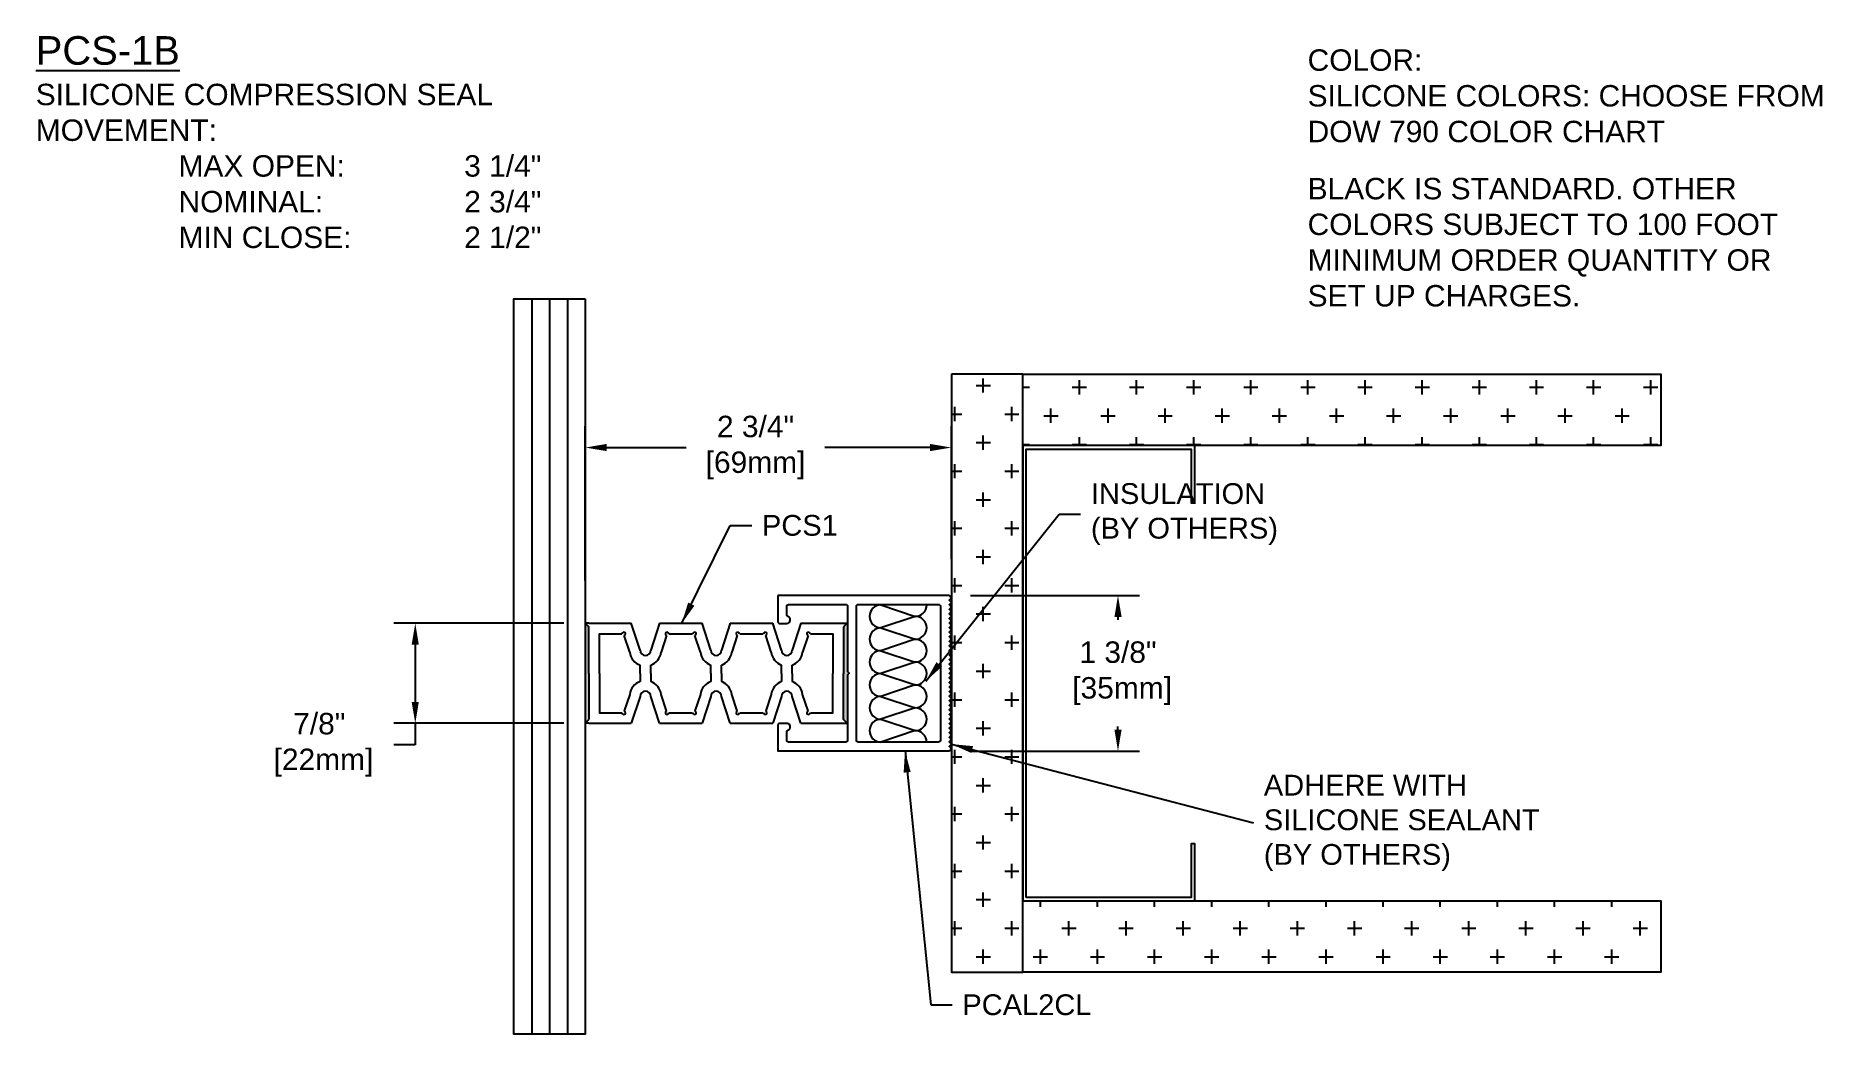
# Model space of a CAD drawing. Header units: inches. Extents: x 0.8 to 16.4, y 0.1 to 8.8.
import ezdxf

# ---------------------------------------------------------------- set-up
doc = ezdxf.new("R2010")
doc.units = ezdxf.units.IN
doc.header["$MEASUREMENT"] = 0
for name, color, linetype in [('BATT', 1, 'BATTING'), ('CONDITIONS', 1, 'Continuous'), ('DIMENSION', 3, 'Continuous'), ('Seal', 2, 'Continuous'), ('TEXT', 2, 'Continuous')]:
    doc.layers.add(name, color=color, linetype=linetype)
doc.styles.add('ARIAL', font='arial.ttf')
doc.linetypes.add('BATTING', pattern='A,0.0001,-0.1,[134,ltypeshp.shx,S=0.1,R=0,X=-0.1,Y=0],-0.2,[134,ltypeshp.shx,S=0.1,R=180,X=0.1,Y=0],-0.1', length=0.4001)
doc.dimstyles.new('Arial', dxfattribs={"dimtxt": 0.1875, "dimasz": 0.1875, "dimexe": 0.1875, "dimexo": 0.1875, "dimgap": 0.1875, "dimtad": 0, "dimtih": 1, "dimtoh": 1, "dimdec": 4, "dimzin": 3, "dimdsep": 46, "dimlunit": 4, "dimtxsty": 'ARIAL', "dimcen": 0.1875, "dimadec": 0, "dimazin": 0, "dimtfac": 1, "dimtdec": 4, "dimtofl": 0, "dimtmove": 0, "dimatfit": 3, "dimfxl": 0, "dimfrac": 2, "dimtolj": 1, "dimtzin": 0, "dimarcsym": 0})
pattern_1 = [(0, (-5.01983, -12.76892), (0.25, 0.25), [0.125, -0.375]), (90, (-4.95733, -12.83142), (-0.25, 0.25), [0.125, -0.375])]

# ---------------------------------------------------------------- blocks, each defined once
blk = doc.blocks.new('stud1')
at = {"layer": 'CONDITIONS'}
blk.add_lwpolyline([(1.475, 3.955), (1.475, 0.03), (0.03, 0.03), (0.03, 0.5), (0, 0.5), (0, 0), (1.505, 0), (1.505, 3.985), (0, 3.985), (0, 3.485), (0.03, 3.485), (0.03, 3.955)], close=True, dxfattribs=at)
blk = doc.blocks.new('4mstd1')
at = {"layer": 'CONDITIONS'}
blk.add_blockref('stud1', (0, 0), dxfattribs=at)
blk = doc.blocks.new('*D6')
at = {"layer": 'Defpoints', "color": 0}
for p in [(5.56, 5.188), (8.764, 4.025), (5.56, 3.838)]:
    blk.add_point(p, dxfattribs=at)
at = {"layer": 'DIMENSION', "color": 0, "lineweight": -2}
for p, q in [((5.56, 4.025), (5.56, 5.376)), ((8.764, 4.212), (8.764, 5.376)), ((5.747, 5.188), (6.443, 5.188)), ((8.577, 5.188), (7.657, 5.188))]:
    blk.add_line(p, q, dxfattribs=at)
at = {"layer": 'DIMENSION', "color": 0}
for points in [[(5.747, 5.22), (5.747, 5.157), (5.56, 5.188)], [(8.577, 5.22), (8.577, 5.157), (8.764, 5.188)]]:
    blk.add_solid(points, dxfattribs=at)
at = {"layer": 'DIMENSION', "color": 0, "insert": (7.05, 5.188), "char_height": 0.1875, "attachment_point": 5, "style": 'ARIAL'}
blk.add_mtext('\\A1;2 3/4"\\P[69mm]', dxfattribs=at)
blk = doc.blocks.new('*D7')
at = {"layer": 'Defpoints', "color": 0}
for p in [(5.56, 3.65), (4.072, 2.775), (5.56, 2.775)]:
    blk.add_point(p, dxfattribs=at)
at = {"layer": 'DIMENSION', "color": 0, "lineweight": -2}
for p, q in [((5.372, 3.65), (3.884, 3.65)), ((4.072, 3.462), (4.072, 2.962)), ((5.372, 2.775), (3.884, 2.775)), ((4.072, 2.775), (4.072, 2.587)), ((4.072, 2.587), (3.884, 2.587))]:
    blk.add_line(p, q, dxfattribs=at)
at = {"layer": 'DIMENSION', "color": 0}
for points in [[(4.04, 3.462), (4.103, 3.462), (4.072, 3.65)], [(4.04, 2.962), (4.103, 2.962), (4.072, 2.775)]]:
    blk.add_solid(points, dxfattribs=at)
at = {"layer": 'DIMENSION', "color": 0, "insert": (3.232, 2.587), "char_height": 0.1875, "attachment_point": 5, "style": 'ARIAL'}
blk.add_mtext('\\A1;7/8"\\P [22mm]', dxfattribs=at)
blk = doc.blocks.new('*D8')
at = {"layer": 'Defpoints', "color": 0}
for p in [(8.744, 3.892), (8.745, 2.532), (10.222, 2.532)]:
    blk.add_point(p, dxfattribs=at)
at = {"layer": 'DIMENSION', "color": 0, "lineweight": -2}
for p, q in [((8.932, 3.892), (10.41, 3.892)), ((10.222, 3.705), (10.222, 3.679)), ((10.222, 2.72), (10.222, 2.747)), ((8.932, 2.532), (10.41, 2.532))]:
    blk.add_line(p, q, dxfattribs=at)
at = {"layer": 'DIMENSION', "color": 0}
for points in [[(10.191, 3.705), (10.254, 3.705), (10.222, 3.892)], [(10.191, 2.72), (10.254, 2.72), (10.222, 2.532)]]:
    blk.add_solid(points, dxfattribs=at)
at = {"layer": 'DIMENSION', "color": 0, "insert": (10.222, 3.213), "char_height": 0.1875, "attachment_point": 5, "style": 'ARIAL'}
blk.add_mtext('\\A1;1 3/8"\\P [35mm]', dxfattribs=at)
blk = doc.blocks.new('PCS1')
at = {"layer": 'Seal'}
h = blk.add_hatch(color=256, dxfattribs=at)
h.dxf.hatch_style = 1
h.paths.add_polyline_path([(1.11, 0.234, -1), (1.204, 0.234), (1.282, 0), (1.657, 0), (1.735, 0.234, -1), (1.829, 0.234), (1.907, 0), (2.282, 0), (2.314, 0), (2.282, 0.032), (2.282, 0.437), (2.282, 0.843), (2.314, 0.875), (2.282, 0.875), (1.907, 0.875), (1.829, 0.641, -1), (1.735, 0.641), (1.657, 0.875), (1.282, 0.875), (1.204, 0.641, -1), (1.11, 0.641), (1.032, 0.875), (0.657, 0.875), (0.579, 0.641, -1), (0.485, 0.641), (0.407, 0.875), (0.032, 0.875), (0, 0.875), (0.032, 0.843), (0.032, 0.437), (0.032, 0.032), (0, 0), (0.032, 0), (0.407, 0), (0.485, 0.234, -1), (0.579, 0.234), (0.657, 0), (1.032, 0)])
h.paths.add_polyline_path([(0.671, 0.253, 0.281167), (0.579, 0.366), (0.579, 0.437), (0.579, 0.509, 0.281167), (0.671, 0.622), (0.719, 0.767, -1.953437), (0.74, 0.782), (0.949, 0.782, -1.953437), (0.97, 0.767), (1.018, 0.622, 0.281167), (1.11, 0.509), (1.11, 0.437), (1.11, 0.366, 0.281167), (1.018, 0.253), (0.97, 0.108, -1.953437), (0.949, 0.093), (0.74, 0.093, -1.953437), (0.719, 0.108)], flags=16)
h.paths.add_polyline_path([(0.485, 0.366, 0.281167), (0.393, 0.253), (0.345, 0.108, -1.953437), (0.324, 0.093), (0.125, 0.093), (0.125, 0.437), (0.125, 0.782), (0.324, 0.782, -1.953437), (0.345, 0.767), (0.393, 0.622, 0.281167), (0.485, 0.509), (0.485, 0.437)], flags=16)
h.paths.add_polyline_path([(1.204, 0.366), (1.204, 0.437), (1.204, 0.509, 0.281167), (1.296, 0.622), (1.344, 0.767, -1.953437), (1.365, 0.782), (1.574, 0.782, -1.953437), (1.595, 0.767), (1.643, 0.622, 0.281167), (1.735, 0.509), (1.735, 0.437), (1.735, 0.366, 0.281167), (1.643, 0.253), (1.595, 0.108, -1.953437), (1.574, 0.093), (1.365, 0.093, -1.953437), (1.344, 0.108), (1.296, 0.253, 0.281167)], flags=16)
h.paths.add_polyline_path([(1.829, 0.366), (1.829, 0.437), (1.829, 0.509, 0.281167), (1.921, 0.622), (1.969, 0.767, -1.953437), (1.99, 0.782), (2.189, 0.782), (2.189, 0.437), (2.189, 0.093), (1.99, 0.093, -1.953437), (1.969, 0.108), (1.921, 0.253, 0.281167)], flags=16)
for p, q in [((0.032, 0.875), (0, 0.875)), ((0, 0.875), (0.032, 0.843)), ((0.485, 0.641), (0.407, 0.875)), ((0.657, 0.875), (0.579, 0.641)), ((1.11, 0.641), (1.032, 0.875)), ((1.282, 0.875), (1.204, 0.641)), ((1.735, 0.641), (1.657, 0.875)), ((1.907, 0.875), (1.829, 0.641)), ((2.282, 0.875), (2.314, 0.875)), ((2.314, 0.875), (2.282, 0.843)), ((0.393, 0.622), (0.345, 0.767)), ((0.719, 0.767), (0.671, 0.622)), ((1.018, 0.622), (0.97, 0.767)), ((1.344, 0.767), (1.296, 0.622)), ((1.643, 0.622), (1.595, 0.767)), ((1.969, 0.767), (1.921, 0.622)), ((0.485, 0.437), (0.485, 0.509)), ((0.579, 0.437), (0.579, 0.509)), ((1.11, 0.437), (1.11, 0.509)), ((1.204, 0.437), (1.204, 0.509)), ((1.735, 0.437), (1.735, 0.509)), ((1.829, 0.437), (1.829, 0.509)), ((0.485, 0.437), (0.485, 0.366)), ((0.579, 0.437), (0.579, 0.366)), ((1.11, 0.437), (1.11, 0.366)), ((1.204, 0.437), (1.204, 0.366)), ((1.735, 0.437), (1.735, 0.366)), ((1.829, 0.437), (1.829, 0.366)), ((0.393, 0.253), (0.345, 0.108)), ((0.485, 0.234), (0.407, 0)), ((0.657, 0), (0.579, 0.234)), ((0.719, 0.108), (0.671, 0.253)), ((1.018, 0.253), (0.97, 0.108)), ((1.11, 0.234), (1.032, 0)), ((1.282, 0), (1.204, 0.234)), ((1.344, 0.108), (1.296, 0.253)), ((1.643, 0.253), (1.595, 0.108)), ((1.735, 0.234), (1.657, 0)), ((1.907, 0), (1.829, 0.234)), ((1.969, 0.108), (1.921, 0.253)), ((0, 0), (0.032, 0.032)), ((0.032, 0), (0, 0)), ((2.314, 0), (2.282, 0.032)), ((2.282, 0), (2.314, 0))]:
    blk.add_line(p, q, dxfattribs=at)
for points in [[(0.032, 0.875), (0.407, 0.875)], [(0.032, 0.437), (0.032, 0.843)], [(0.125, 0.437), (0.125, 0.782), (0.324, 0.782)], [(0.657, 0.875), (1.032, 0.875)], [(0.74, 0.782), (0.949, 0.782)], [(1.282, 0.875), (1.657, 0.875)], [(1.365, 0.782), (1.574, 0.782)], [(1.907, 0.875), (2.282, 0.875)], [(1.99, 0.782), (2.189, 0.782), (2.189, 0.437)], [(2.282, 0.843), (2.282, 0.437)], [(0.032, 0.437), (0.032, 0.032)], [(0.125, 0.437), (0.125, 0.093), (0.324, 0.093)], [(1.99, 0.093), (2.189, 0.093), (2.189, 0.437)], [(2.282, 0.032), (2.282, 0.437)], [(0.032, 0), (0.407, 0)], [(0.657, 0), (1.032, 0)], [(0.74, 0.093), (0.949, 0.093)], [(1.282, 0), (1.657, 0)], [(1.365, 0.093), (1.574, 0.093)], [(1.907, 0), (2.282, 0)]]:
    blk.add_lwpolyline(points, dxfattribs=at)
for centre, radius, start, end in [((0.34, 0.782), 0.0156, 288.4349, 180), ((0.724, 0.782), 0.0156, 0, 251.5651), ((0.965, 0.782), 0.0156, 288.4349, 180), ((1.349, 0.782), 0.0156, 0, 251.5651), ((1.59, 0.782), 0.0156, 288.4349, 180), ((1.974, 0.782), 0.0156, 0, 251.5651), ((0.532, 0.641), 0.047, 180, 0), ((1.157, 0.641), 0.047, 180, 0), ((1.782, 0.641), 0.047, 180, 0), ((0.532, 0.641), 0.14, 187.7843, 250.6011), ((0.532, 0.641), 0.14, 289.3989, 352.2157), ((1.157, 0.641), 0.14, 187.7843, 250.6011), ((1.157, 0.641), 0.14, 289.3989, 352.2157), ((1.782, 0.641), 0.14, 187.7843, 250.6011), ((1.782, 0.641), 0.14, 289.3989, 352.2157), ((0.532, 0.234), 0.14, 109.3989, 172.2157), ((0.532, 0.234), 0.14, 7.7843, 70.6011), ((1.157, 0.234), 0.14, 109.3989, 172.2157), ((1.157, 0.234), 0.14, 7.7843, 70.6011), ((1.782, 0.234), 0.14, 109.3989, 172.2157), ((1.782, 0.234), 0.14, 7.7843, 70.6011), ((0.532, 0.234), 0.047, 0, 180), ((1.157, 0.234), 0.047, 0, 180), ((1.782, 0.234), 0.047, 0, 180), ((0.34, 0.093), 0.0156, 180, 71.5651), ((0.724, 0.093), 0.0156, 108.4349, 0), ((0.965, 0.093), 0.0156, 180, 71.5651), ((1.349, 0.093), 0.0156, 108.4349, 0), ((1.59, 0.093), 0.0156, 180, 71.5651), ((1.974, 0.093), 0.0156, 108.4349, 0)]:
    blk.add_arc(centre, radius, start, end, dxfattribs=at)
blk = doc.blocks.new('BATT')
for p, q in [((-0.4, 1.2), (-0.1, 1.1)), ((-0.1, 1.1), (-0.4, 1)), ((-0.4, 1), (-0.1, 0.9)), ((-0.1, 0.9), (-0.4, 0.8)), ((-0.4, 0.8), (-0.1, 0.7)), ((-0.1, 0.7), (-0.4, 0.6)), ((-0.4, 0.6), (-0.1, 0.5)), ((-0.1, 0.5), (-0.4, 0.4)), ((-0.4, 0.4), (-0.1, 0.3)), ((-0.1, 0.3), (-0.4, 0.2)), ((-0.4, 0.2), (-0.1, 0.1)), ((-0.1, 0.1), (-0.4, 0))]:
    blk.add_line(p, q)
for points in [[(0, 1, 0.414214), (-0.1, 1.1)], [(0, 0.8, 0.414214), (-0.1, 0.9)], [(0, 0.6, 0.414214), (-0.1, 0.7)], [(0, 0.4, 0.414214), (-0.1, 0.5)], [(0, 0.2, 0.414214), (-0.1, 0.3)], [(0, 0, 0.414214), (-0.1, 0.1)]]:
    blk.add_lwpolyline(points, format="xyb")
for centre, start, end in [((-0.4, 1.1), 90, 270), ((-0.1, 1.2), 270, 0), ((-0.4, 0.9), 90, 270), ((-0.1, 1), 270, 0), ((-0.4, 0.7), 90, 270), ((-0.1, 0.8), 270, 0), ((-0.4, 0.5), 90, 270), ((-0.1, 0.6), 270, 0), ((-0.4, 0.3), 90, 270), ((-0.1, 0.4), 270, 0), ((-0.4, 0.1), 90, 270), ((-0.1, 0.2), 270, 0)]:
    blk.add_arc(centre, 0.1, start, end)
blk = doc.blocks.new('PCAL2')
for points in [[(1.36, 1.519), (1.132, 1.519, 0.414214), (1.117, 1.504), (1.117, 1.441, 0.847127), (1.178, 1.431, -0.320465), (1.192, 1.441), (1.192, 1.441), (1.267, 1.441, -0.413879), (1.282, 1.426), (1.282, 0.924, -0.414548), (1.267, 0.909), (0.695, 0.909), (0.68, 0.894), (0.665, 0.909), (0.093, 0.909, -0.414214), (0.078, 0.924), (0.078, 1.426, -0.414214), (0.093, 1.441), (0.167, 1.441, -0.320465), (0.182, 1.431, 0.847127), (0.242, 1.441), (0.242, 1.504, 0.414214), (0.227, 1.519), (0, 1.519), (0, 0.02, 0.198912), (0.001, 0.018), (0.018, 0.001, 0.414214), (0.022, 0.001), (0.038, 0.017, -0.414214), (0.042, 0.017), (0.058, 0.001, 0.414489), (0.062, 0.001), (0.078, 0.017, -0.414029), (0.082, 0.017), (0.098, 0.001, 0.414658), (0.102, 0.001), (0.118, 0.017, -0.414521), (0.122, 0.017), (0.138, 0.001, 0.414523), (0.142, 0.001), (0.158, 0.017, -0.41413), (0.162, 0.017), (0.178, 0.001, 0.414214), (0.182, 0.001), (0.198, 0.017, -0.414214), (0.202, 0.017), (0.218, 0.001, 0.414454), (0.222, 0.001), (0.238, 0.017, -0.414571), (0.242, 0.017), (0.258, 0.001, 0.414214), (0.262, 0.001), (0.278, 0.017, -0.4138), (0.282, 0.017), (0.298, 0.001, 0.414019), (0.302, 0.001), (0.318, 0.017, -0.414214), (0.322, 0.017), (0.338, 0.001, 0.414214), (0.342, 0.001), (0.358, 0.017, -0.41472), (0.362, 0.017), (0.378, 0.001, 0.414399), (0.382, 0.001), (0.398, 0.017, -0.414361), (0.402, 0.017), (0.418, 0.001, 0.414741), (0.422, 0.001), (0.438, 0.017, -0.414096), (0.442, 0.017), (0.458, 0.001, 0.414214), (0.462, 0.001), (0.478, 0.017, -0.414553), (0.482, 0.017), (0.498, 0.001, 0.413598), (0.502, 0.001), (0.518, 0.017, -0.414189), (0.522, 0.017), (0.538, 0.001, 0.414862), (0.542, 0.001), (0.558, 0.017, -0.413819), (0.562, 0.017), (0.578, 0.001, 0.414214), (0.582, 0.001), (0.598, 0.017, -0.414214), (0.602, 0.017), (0.618, 0.001, 0.414778), (0.622, 0.001), (0.638, 0.017, -0.414214), (0.642, 0.017), (0.658, 0.001, 0.414077), (0.662, 0.001), (0.678, 0.017, -0.414214), (0.682, 0.017), (0.698, 0.001, 0.413184), (0.702, 0.001), (0.718, 0.017, -0.412977), (0.722, 0.017), (0.738, 0.001, 0.414214), (0.742, 0.001), (0.758, 0.017, -0.413836), (0.762, 0.017), (0.778, 0.001, 0.414214), (0.782, 0.001), (0.798, 0.017, -0.414512), (0.802, 0.017), (0.818, 0.001, 0.414214), (0.822, 0.001), (0.838, 0.017, -0.415426), (0.842, 0.017), (0.858, 0.001, 0.415393), (0.862, 0.001), (0.878, 0.017, -0.414214), (0.882, 0.017), (0.898, 0.001, 0.414425), (0.902, 0.001), (0.918, 0.017, -0.414214), (0.922, 0.017), (0.938, 0.001, 0.413737), (0.942, 0.001), (0.958, 0.017, -0.414214), (0.962, 0.017), (0.978, 0.001, 0.412952), (0.982, 0.001), (0.998, 0.017, -0.413396), (1.002, 0.017), (1.018, 0.001, 0.414214), (1.022, 0.001), (1.038, 0.017, -0.414164), (1.042, 0.017), (1.058, 0.001, 0.414214), (1.062, 0.001), (1.078, 0.017, -0.414884), (1.082, 0.017), (1.098, 0.001, 0.415507), (1.102, 0.001), (1.118, 0.017, -0.41553), (1.122, 0.017), (1.138, 0.001, 0.414809), (1.142, 0.001), (1.158, 0.017, -0.414214), (1.162, 0.017), (1.178, 0.001, 0.414102), (1.182, 0.001), (1.198, 0.017, -0.414214), (1.202, 0.017), (1.218, 0.001, 0.413258), (1.222, 0.001), (1.238, 0.017, -0.412969), (1.242, 0.017), (1.258, 0.001, 0.415961), (1.262, 0.001), (1.278, 0.017, -0.414214), (1.282, 0.017), (1.298, 0.001, 0.412664), (1.302, 0.001), (1.318, 0.017, -0.414487), (1.322, 0.017), (1.338, 0.001, 0.415612), (1.342, 0.001), (1.359, 0.018, 0.200676), (1.36, 0.02), (1.36, 1.519)], [(1.267, 0.831, -0.414491), (1.282, 0.816), (1.282, 0.112, -0.414548), (1.267, 0.097), (0.093, 0.097, -0.414214), (0.078, 0.112), (0.078, 0.816, -0.413602), (0.093, 0.831), (1.267, 0.831, -0.414491)]]:
    blk.add_lwpolyline(points, format="xyb", close=True)

msp = doc.modelspace()

# ---------------------------------------------------------------- hatches: boundary and pattern name
at = {"layer": 'CONDITIONS'}
h = msp.add_hatch(dxfattribs=at)
h.set_pattern_fill('CROSS', color=256, style=0)
h.set_pattern_definition(pattern_1)
h.paths.add_polyline_path([(9.38935, 5.83035), (8.76435, 5.83035), (8.76435, 0.59565), (9.38935, 0.59565)])
h = msp.add_hatch(dxfattribs=at)
h.set_pattern_fill('CROSS', color=256, style=0)
h.set_pattern_definition([(0, (-12.67784, -37.78408), (0.25, 0.25), [0.125, -0.375]), (90, (-12.61534, -37.84658), (-0.25, 0.25), [0.125, -0.375])])
h.paths.add_polyline_path([(14.97437, 5.83035), (9.38935, 5.83035), (9.38935, 5.20535), (14.97437, 5.20535)])
h = msp.add_hatch(dxfattribs=at)
h.set_pattern_fill('CROSS', color=256, style=0)
h.set_pattern_definition(pattern_1)
h.paths.add_polyline_path([(14.97437, 1.22065), (9.38935, 1.22065), (9.38935, 0.59565), (14.97437, 0.59565)])
at = {"layer": 'Seal'}
h = msp.add_hatch(dxfattribs=at)
h.set_pattern_fill('AR-SAND', color=256, scale=0.01)
h.set_pattern_definition([(37.5, (4.138274, -54.579855), (-0.0006299336, 0.0192682377), [0, -0.0152, 0, -0.017, 0, -0.01625]), (7.5, (4.138274, -54.579855), (0.017697767, 0.028221461), [0, -0.0082, 0, -0.0137, 0, -0.00525]), (327.5, (4.125974, -54.579855), (0.0311414186, 5.65905e-05), [0, -0.005, 0, -0.018, 0, -0.0235]), (317.5, (4.125974, -54.579855), (0.030061266, 0.008776756), [0, -0.0025, 0, -0.0118, 0, -0.0135])])
h.paths.add_polyline_path([(5.59185, 3.61771), (5.55985, 3.64971), (5.55985, 2.77471), (5.59185, 2.80671), (5.59185, 3.21221)])
h = msp.add_hatch(dxfattribs=at)
h.set_pattern_fill('AR-SAND', color=256, scale=0.01)
h.set_pattern_definition([(37.5, (4.116945, -54.579855), (-0.0006299336, 0.0192682377), [0, -0.0152, 0, -0.017, 0, -0.01625]), (7.5, (4.116945, -54.579855), (0.017697767, 0.028221461), [0, -0.0082, 0, -0.0137, 0, -0.00525]), (327.5, (4.104645, -54.579855), (0.0311414186, 5.65905e-05), [0, -0.005, 0, -0.018, 0, -0.0235]), (317.5, (4.104645, -54.579855), (0.030061266, 0.008776756), [0, -0.0025, 0, -0.0118, 0, -0.0135])])
h.paths.add_polyline_path([(7.82052, 3.61771), (7.85252, 3.64971), (7.85252, 2.77471), (7.82052, 2.80671), (7.82052, 3.21221)])

# ---------------------------------------------------------------- linework, layer by layer
at = {"layer": 'CONDITIONS'}
for p, q in [((5.0911, 6.48867), (5.0911, 0.05287)), ((5.24735, 6.48867), (5.24735, 0.05287)), ((5.4036, 6.48867), (5.4036, 0.05287))]:
    msp.add_line(p, q, dxfattribs=at)
for points in [[(5.55985, 6.48867), (5.55985, 0.05287), (4.93485, 0.05287), (4.93485, 6.48867), (5.55985, 6.48867), (5.55985, 6.48867)], [(8.76435, 5.83035), (8.76435, 0.59565), (9.38935, 0.59565), (9.38935, 5.83035), (8.76435, 5.83035)], [(9.38935, 5.83035), (14.97437, 5.83035), (14.97437, 5.20535), (9.38935, 5.20535), (9.38935, 5.83035)], [(9.38935, 1.22065), (14.97437, 1.22065), (14.97437, 0.59565), (9.38935, 0.59565), (9.38935, 1.22065)]]:
    msp.add_lwpolyline(points, dxfattribs=at)

# ---------------------------------------------------------------- block references
at = {"rotation": 90}
msp.add_blockref('PCAL2', (8.76435, 2.53224), dxfattribs=at)
at = {"layer": 'BATT'}
msp.add_blockref('BATT', (8.5478, 2.61024), dxfattribs=at)
at = {"layer": 'CONDITIONS', "rotation": 180}
msp.add_blockref('4mstd1', (10.89401, 5.20535), dxfattribs=at)
at = {"layer": 'Seal', "xscale": 0.99}
msp.add_blockref('PCS1', (5.55985, 2.77471), dxfattribs=at)

# ---------------------------------------------------------------- texts
at = {"layer": 'TEXT', "insert": (0.75018, 8.78891), "char_height": 0.3125, "attachment_point": 1, "style": 'ARIAL'}
msp.add_mtext_dynamic_manual_height_columns('{\\H0.8x;\\LPCS-1B\\P\\H0.75x;\\lSILICONE COMPRESSION SEAL\\PMOVEMENT:\\P^IMAX OPEN: ^I3 1/4"\\P^INOMINAL: ^I2 3/4"\\P^IMIN CLOSE: ^I2 1/2"}', width=4.5321875, gutter_width=5, heights=[2.06575], dxfattribs=at)
at = {"layer": 'TEXT', "char_height": 0.1875, "attachment_point": 1, "style": 'ARIAL'}
for s, insert, width in [('COLOR:{\\L                             \\~\\P}SILICONE COLORS: CHOOSE FROM DOW 790 COLOR CHART', (11.88179, 8.67328), 5.1336949), ('BLACK IS STANDARD. OTHER COLORS SUBJECT TO 100 FOOT  MINIMUM ORDER QUANTITY OR SET UP CHARGES.', (11.88179, 7.54825), 4.2549099)]:
    msp.add_mtext(s, dxfattribs=dict(at, insert=insert, width=width))
at = {"layer": 'TEXT', "char_height": 0.181875, "attachment_point": 4, "style": 'ARIAL'}
for s, insert in [('INSULATION  \\P(BY OTHERS) ', (9.98531, 4.60645)), ('PCS1 ', (7.10613, 4.50591)), ('ADHERE WITH \\PSILICONE SEALANT\\P(BY OTHERS) ', (11.49864, 1.90268)), ('PCAL2CL', (8.86028, 0.31022))]:
    msp.add_mtext(s, dxfattribs=dict(at, insert=insert))

# ---------------------------------------------------------------- dimensions: what is measured, and where the dimension line sits
at = {"layer": 'DIMENSION'}
dim = msp.add_linear_dim(base=(5.55985, 5.18832), p1=(8.76435, 4.02471), p2=(5.55985, 3.838), text='2 3/4"\\P[69mm]', dimstyle='Arial', override={"dimpost": '\\X'}, dxfattribs=at)
dim.commit()
dim.dimension.update_dxf_attribs({"geometry": '*D6', "text_midpoint": (7.05018, 5.18832), "dimtype": 160})
for base, p1, p2, picture, middle in [((10.22229, 2.53227), (8.74433, 3.89224), (8.74471, 2.53227), '*D8', (10.22229, 3.213)), ((4.07168, 2.77471), (5.55985, 3.64971), (5.55985, 2.77471), '*D7', (3.23215, 2.58721))]:
    dim = msp.add_linear_dim(base=base, p1=p1, p2=p2, angle=90, dimstyle='Arial', override={"dimpost": '\\X'}, dxfattribs=at)
    dim.commit()
    dim.dimension.update_dxf_attribs({"geometry": picture, "text_midpoint": middle, "dimtype": 160})

# ---------------------------------------------------------------- leaders
at = {"layer": 'TEXT', "annotation_type": 0, "has_hookline": 1, "hookline_direction": 0}
for points, text_width in [([(8.54038, 3.14395), (9.70781, 4.60645), (9.89531, 4.60645)], 1.61293), ([(6.40435, 3.64971), (6.82863, 4.50591), (7.01613, 4.50591)], 0.59748), ([(8.3581, 2.53224), (8.58278, 0.31022), (8.77028, 0.31022)], 1.10117), ([(8.76435, 2.59224), (11.40864, 1.90268)], 2.398)]:
    msp.add_leader(points, dimstyle='Arial', override={"dimgap": 0.09, "dimtad": 0}, dxfattribs=dict(at, text_width=text_width))

doc.saveas('drawing.dxf')
